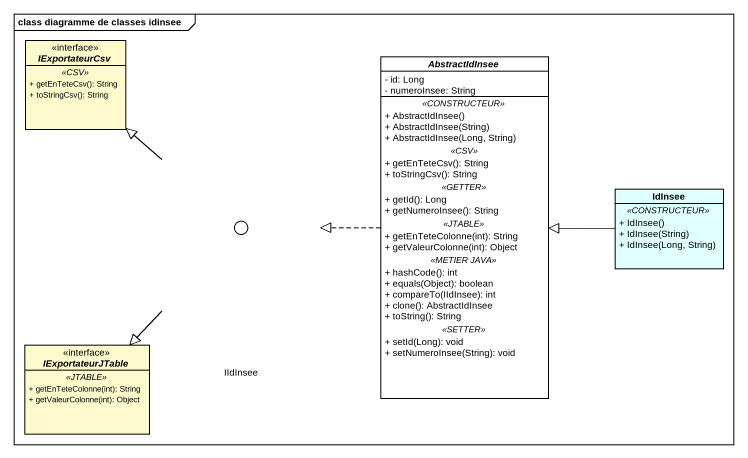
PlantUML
@startuml
mainframe class diagramme de classes idinsee
allowmixing
hide circle
hide empty members
skinparam classAttributeIconSize 0
interface IExportateurCsv #FFFACD {
  .. <<CSV>> ..
  + getEnTeteCsv(): String
  + toStringCsv(): String
}
() IIdInsee #FFFACD
abstract class AbstractIdInsee #FFFFFF {
  - id: Long
  - numeroInsee: String
  .. <<CONSTRUCTEUR>> ..
  + AbstractIdInsee()
  + AbstractIdInsee(String)
  + AbstractIdInsee(Long, String)
  .. <<CSV>> ..
  + getEnTeteCsv(): String
  + toStringCsv(): String
  .. <<GETTER>> ..
  + getId(): Long
  + getNumeroInsee(): String
  .. <<JTABLE>> ..
  + getEnTeteColonne(int): String
  + getValeurColonne(int): Object
  .. <<METIER JAVA>> ..
  + hashCode(): int
  + equals(Object): boolean
  + compareTo(IIdInsee): int
  + clone(): AbstractIdInsee
  + toString(): String
  .. <<SETTER>> ..
  + setId(Long): void
  + setNumeroInsee(String): void
}
class IdInsee #E0FFFF {
  .. <<CONSTRUCTEUR>> ..
  + IdInsee()
  + IdInsee(String)
  + IdInsee(Long, String)
}
interface IExportateurJTable #FFFACD {
  .. <<JTABLE>> ..
  + getEnTeteColonne(int): String
  + getValeurColonne(int): Object
}
IIdInsee -up-|> IExportateurCsv
IIdInsee --|> IExportateurJTable
AbstractIdInsee .left.|> IIdInsee
IdInsee -left-|> AbstractIdInsee
@enduml
